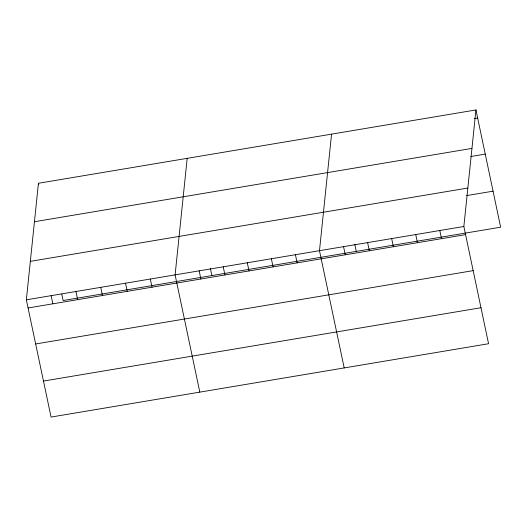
<?xml version="1.0" encoding="UTF-8"?>
<svg xmlns="http://www.w3.org/2000/svg" width="527" height="527" viewBox="0 0 527 527"><rect width="100%" height="100%" fill="white"/><g stroke="black" fill="none" stroke-linecap="round" stroke-linejoin="round"><path stroke-width="0.79" d="M475.94 109.939L463.859 226.485L488.569 343.729L51.06 417.061L26.35 299.817L38.431 183.271L475.94 109.939L500.65 227.183L63.141 300.515L61.791 294.112M187.184 158.337L175.102 274.883L199.812 392.128M331.562 134.135L319.481 250.681L344.19 367.932M474.452 118.621L477.66 118.081M34.446 221.729L471.955 148.397M470.809 156.506L485.248 154.088M30.335 261.352L467.851 188.027M466.593 195.616L493.061 191.182M26.35 299.817L463.859 226.485M28.069 307.966L465.578 234.634M35.652 343.966L473.167 270.634M43.471 381.061L480.98 307.728M439.801 230.516L441.514 238.665M415.737 234.548L417.45 242.697M391.673 238.586L393.392 246.728M367.609 242.618L369.328 250.766M354.757 244.185L356.272 251.386M343.545 246.649L345.264 254.798M295.423 254.719L297.136 262.861M271.359 258.75L273.072 266.899M247.295 262.782L249.007 270.931M223.231 266.814L224.95 274.962M210.372 268.381L211.894 275.581M199.166 270.852L200.886 278.994M150.314 279.04L152.026 287.189M125.518 283.197L127.238 291.339M100.729 287.347L102.442 295.495M75.934 291.503L77.653 299.652M38.431 183.271L38.741 184.746M51.145 295.66L52.858 303.809"/></g></svg>
